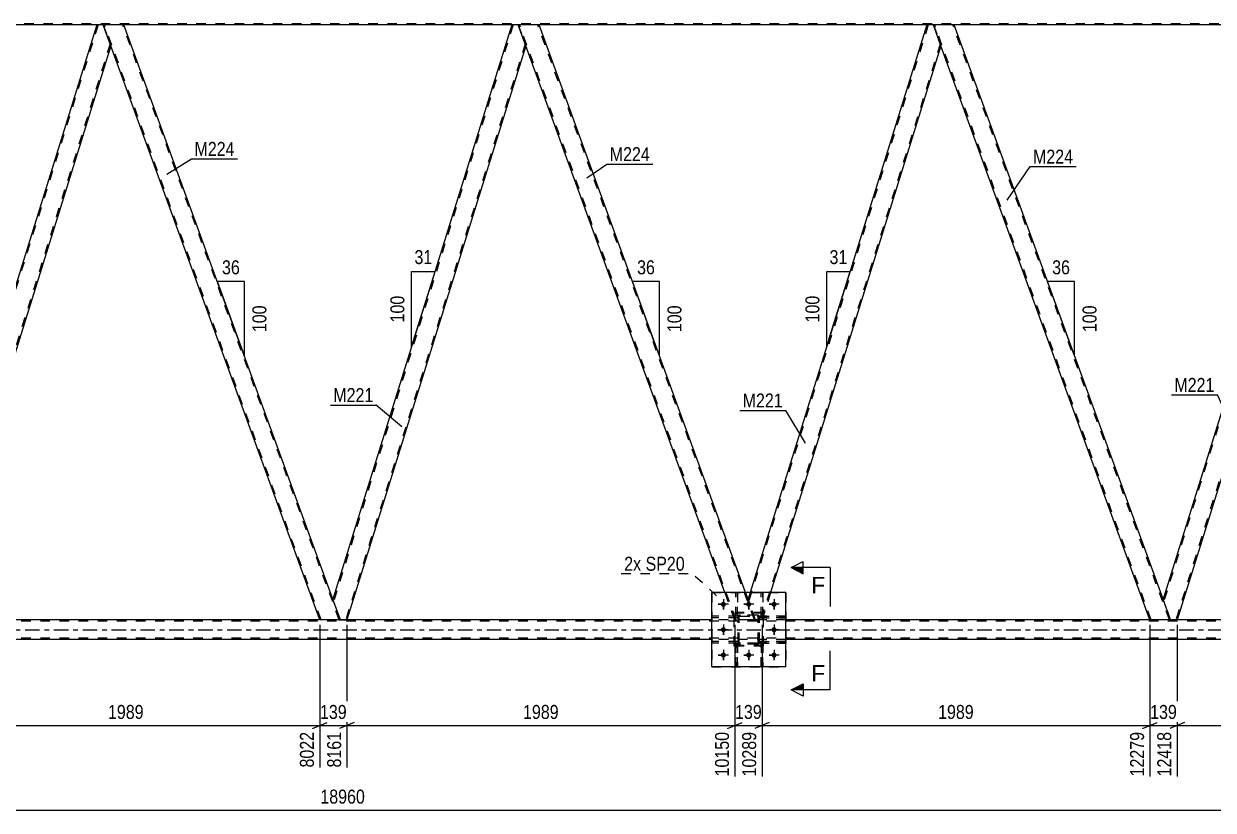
# Model space of a CAD drawing. Header units: millimetres. Extents: x 0 to 841, y 0 to 594.
# Drawn here: x 355.3 to 599.3, y 263.5 to 424.7 of the extents above; entities that cross this region are included whole.
import ezdxf

# ---------------------------------------------------------------- set-up
doc = ezdxf.new("R2010")
doc.units = ezdxf.units.MM
doc.linetypes.add('DXK_LINE_DOT2', pattern=[3.9198, 1.9599, -1.9599])
doc.linetypes.add('DXK_LINE_DOT3', pattern=[5.9187, 2.979, -0.9799, 0.9799, -0.9799])
doc.styles.add('Arial', font='ARIAL.TTF', dxfattribs={"height": 0.2})
doc.styles.add('Arial Narrow', font='ARIALN.TTF', dxfattribs={"height": 0.2})

# ---------------------------------------------------------------- blocks, each defined once
blk = doc.blocks.new('Part-122569494-5320 - 5043')
at = {"color": 7, "linetype": 'DXK_LINE_DOT2'}
for p, q in [((501.8, 303.01), (501.84, 303.19)), ((501.84, 303.19), (501.8, 303.01)), ((501.8, 297.97), (501.8, 303.01)), ((502.04, 303.01), (502.06, 303.1)), ((502.04, 297.97), (502.04, 303.01)), ((502.06, 303.1), (502.11, 303.17)), ((502.1, 303.45), (502.28, 303.49)), ((502.28, 303.49), (502.1, 303.45)), ((502.11, 303.17), (502.19, 303.23)), ((502.19, 303.23), (502.28, 303.25)), ((505.72, 303.49), (502.28, 303.49)), ((502.28, 303.25), (505.72, 303.25)), ((505.72, 303.49), (505.91, 303.45)), ((505.91, 303.45), (505.72, 303.49)), ((505.72, 303.25), (505.81, 303.23)), ((505.81, 303.23), (505.89, 303.17)), ((505.89, 303.17), (505.94, 303.1)), ((505.94, 303.1), (505.96, 303.01)), ((505.96, 297.97), (505.96, 303.01)), ((506.17, 303.19), (506.2, 303.01)), ((506.2, 303.01), (506.17, 303.19)), ((506.2, 297.97), (506.2, 303.01)), ((501.84, 297.78), (501.8, 297.97)), ((501.8, 297.97), (501.84, 297.78)), ((502.06, 297.87), (502.04, 297.97)), ((502.11, 297.8), (502.06, 297.87)), ((502.19, 297.74), (502.11, 297.8)), ((502.28, 297.73), (502.19, 297.74)), ((505.72, 297.73), (502.28, 297.73)), ((505.81, 297.74), (505.72, 297.73)), ((505.89, 297.8), (505.81, 297.74)), ((505.94, 297.87), (505.89, 297.8)), ((505.96, 297.97), (505.94, 297.87)), ((506.2, 297.97), (506.17, 297.78)), ((506.17, 297.78), (506.2, 297.97)), ((502.28, 297.49), (502.1, 297.52)), ((502.1, 297.52), (502.28, 297.49)), ((505.72, 297.49), (502.28, 297.49)), ((505.91, 297.52), (505.72, 297.49)), ((505.72, 297.49), (505.91, 297.52))]:
    blk.add_line(p, q, dxfattribs=at)
at = {"color": 7, "linetype": 'DXK_LINE_DOT3'}
blk.add_line((504, 300.49), (504, 300.49), dxfattribs=at)
at = {"color": 7, "linetype": 'DXK_LINE_DOT2'}
for centre, start, end in [((502.28, 303.01), 112.5, 157.5), ((502.28, 303.01), 112.5, 157.5), ((505.72, 303.01), 22.5, 67.5), ((505.72, 303.01), 22.5, 67.5), ((502.28, 297.97), 202.5, 247.5), ((502.28, 297.97), 202.5, 247.5), ((505.72, 297.97), 292.5, 337.5), ((505.72, 297.97), 292.5, 337.5)]:
    blk.add_arc(centre, 0.48, start, end, dxfattribs=at)
blk = doc.blocks.new('Part-122569494-5551 - 5043')
at = {"color": 7, "linetype": 'DXK_LINE_DOT2'}
for p, q in [((511.6, 298.05), (506.2, 298.05)), ((506.2, 298.05), (506.2, 297.73)), ((506.2, 297.73), (511.6, 297.73)), ((506.8, 297.73), (506.8, 298.05)), ((511.6, 297.73), (511.6, 298.05))]:
    blk.add_line(p, q, dxfattribs=at)
blk = doc.blocks.new('Part-122569494-5412 - 5043')
at = {"color": 2, "linetype": 'Continuous'}
for p, q in [((455.42, 424.49), (418.72, 306.74)), ((456.74, 424.49), (455.42, 424.49)), ((458.29, 420.24), (456.74, 424.49)), ((458.29, 420.24), (421.59, 302.49)), ((420.27, 302.49), (418.72, 306.74)), ((420.27, 302.49), (421.59, 302.49))]:
    blk.add_line(p, q, dxfattribs=at)
at = {"color": 7, "linetype": 'DXK_LINE_DOT2'}
for p, q in [((455.67, 424.49), (418.86, 306.36)), ((458.15, 420.61), (421.33, 302.49)), ((421.32, 302.49), (421.28, 302.49)), ((421.28, 302.49), (421.32, 302.49)), ((421.32, 302.49), (421.33, 302.49)), ((421.33, 302.49), (421.32, 302.49))]:
    blk.add_line(p, q, dxfattribs=at)
blk = doc.blocks.new('Part-122569494-5141 - 5043')
at = {"color": 2, "linetype": 'Continuous'}
for p, q in [((370.29, 424.49), (333.59, 306.74)), ((371.61, 424.49), (370.29, 424.49)), ((373.15, 420.24), (371.61, 424.49)), ((373.15, 420.24), (336.45, 302.49)), ((335.13, 302.49), (333.59, 306.74)), ((335.13, 302.49), (336.45, 302.49))]:
    blk.add_line(p, q, dxfattribs=at)
at = {"color": 7, "linetype": 'DXK_LINE_DOT2'}
for p, q in [((370.54, 424.49), (333.72, 306.36)), ((373.02, 420.61), (336.2, 302.49)), ((336.18, 302.49), (336.14, 302.49)), ((336.14, 302.49), (336.18, 302.49)), ((336.18, 302.49), (336.2, 302.49)), ((336.2, 302.49), (336.18, 302.49))]:
    blk.add_line(p, q, dxfattribs=at)
blk = doc.blocks.new('Part-122569494-5156 - 5043')
at = {"color": 2, "linetype": 'Continuous'}
for p, q in [((375.86, 424.49), (371.61, 424.49)), ((418.72, 306.74), (375.86, 424.49)), ((416.01, 302.49), (373.15, 420.24)), ((419.95, 302.49), (416.01, 302.49)), ((420.23, 302.49), (419.95, 302.49)), ((420.23, 302.49), (420.27, 302.49))]:
    blk.add_line(p, q, dxfattribs=at)
at = {"color": 7, "linetype": 'DXK_LINE_DOT2'}
for p, q in [((371.61, 424.49), (373.15, 420.24)), ((416.27, 302.49), (371.86, 424.49)), ((420.01, 302.49), (375.61, 424.49)), ((420.27, 302.49), (418.72, 306.74)), ((419.95, 302.49), (420.12, 302.49))]:
    blk.add_line(p, q, dxfattribs=at)
blk = doc.blocks.new('Part-122569494-5223 - 5043')
at = {"color": 7, "linetype": 'DXK_LINE_DOT2'}
for p, q in [((507, 304.02), (501, 304.02)), ((501, 297.22), (501, 304.02)), ((507, 297.22), (507, 304.02)), ((507, 297.22), (501, 297.22))]:
    blk.add_line(p, q, dxfattribs=at)
blk = doc.blocks.new('Part-122569494-5250 - 5043')
at = {"color": 7, "linetype": 'DXK_LINE_DOT2'}
for p, q in [((501.68, 297.72), (501.36, 297.72)), ((501.36, 297.72), (501.36, 292.89)), ((501.68, 292.89), (501.68, 297.72)), ((501.36, 297.12), (501.68, 297.12)), ((501.36, 292.89), (501.68, 292.89))]:
    blk.add_line(p, q, dxfattribs=at)
blk = doc.blocks.new('Part-122569494-5384 - 5043')
at = {"color": 7, "linetype": 'DXK_LINE_DOT2'}
for p, q in [((501.36, 303.24), (501.36, 308.09)), ((501.36, 308.09), (501.68, 308.09)), ((501.68, 308.09), (501.68, 303.24)), ((501.36, 303.84), (501.68, 303.84)), ((501.68, 303.24), (501.36, 303.24))]:
    blk.add_line(p, q, dxfattribs=at)
blk = doc.blocks.new('Part-122569494-5275 - 5043')
at = {"color": 2, "linetype": 'Continuous'}
for p, q in [((461, 424.49), (456.74, 424.49)), ((503.36, 308.09), (461, 424.49)), ((499.11, 308.09), (458.29, 420.24))]:
    blk.add_line(p, q, dxfattribs=at)
at = {"color": 7, "linetype": 'DXK_LINE_DOT2'}
for p, q in [((456.74, 424.49), (458.29, 420.24)), ((501.4, 302.49), (457, 424.49)), ((505.15, 302.49), (460.74, 424.49)), ((501.15, 302.49), (499.11, 308.09)), ((505.4, 302.49), (503.36, 308.09)), ((505.4, 302.49), (501.15, 302.49))]:
    blk.add_line(p, q, dxfattribs=at)
blk = doc.blocks.new('Part-122569494-5280 - 5043')
at = {"color": 2, "linetype": 'Continuous'}
for p, q in [((625.69, 424.49), (588.99, 306.74)), ((625.73, 424.49), (625.69, 424.49)), ((627.16, 424.09), (628.56, 420.24)), ((628.56, 420.24), (591.85, 302.49)), ((590.54, 302.49), (588.99, 306.74)), ((590.54, 302.49), (591.85, 302.49))]:
    blk.add_line(p, q, dxfattribs=at)
at = {"color": 7, "linetype": 'DXK_LINE_DOT2'}
for p, q in [((625.94, 424.49), (589.13, 306.36)), ((627.01, 424.49), (625.73, 424.49)), ((627.16, 424.09), (627.01, 424.49)), ((628.42, 420.61), (591.6, 302.49)), ((591.58, 302.49), (591.54, 302.49)), ((591.54, 302.49), (591.58, 302.49)), ((591.58, 302.49), (591.6, 302.49)), ((591.6, 302.49), (591.58, 302.49))]:
    blk.add_line(p, q, dxfattribs=at)
blk = doc.blocks.new('Part-122569494-5296 - 5043')
at = {"color": 7, "linetype": 'DXK_LINE_DOT2'}
for p, q in [((501.8, 298.05), (496.4, 298.05)), ((496.4, 298.05), (496.4, 297.73)), ((501.8, 297.73), (496.4, 297.73)), ((501.2, 297.73), (501.2, 298.05)), ((501.8, 297.73), (501.8, 298.05))]:
    blk.add_line(p, q, dxfattribs=at)
blk = doc.blocks.new('Part-122569494-5303 - 5043')
at = {"color": 7, "linetype": 'DXK_LINE_DOT2'}
for p, q in [((506.88, 297.72), (506.56, 297.72)), ((506.56, 297.72), (506.56, 292.89)), ((506.88, 292.89), (506.88, 297.72)), ((506.56, 297.12), (506.88, 297.12)), ((506.56, 292.89), (506.88, 292.89))]:
    blk.add_line(p, q, dxfattribs=at)
blk = doc.blocks.new('Part-122569494-5316 - 5043')
at = {"color": 2, "linetype": 'Continuous'}
for p, q in [((501.36, 308.09), (501.36, 308.09)), ((501.68, 308.09), (501.36, 308.09)), ((501.68, 308.09), (501.68, 308.09))]:
    blk.add_line(p, q, dxfattribs=at)
at = {"color": 7, "linetype": 'DXK_LINE_DOT2'}
for p, q in [((501.36, 303.24), (501.36, 308.09)), ((501.68, 303.24), (501.68, 308.09)), ((501.36, 303.84), (501.68, 303.84)), ((501.68, 303.24), (501.36, 303.24))]:
    blk.add_line(p, q, dxfattribs=at)
blk = doc.blocks.new('Part-122569494-5317 - 5043')
at = {"color": 7, "linetype": 'DXK_LINE_DOT2'}
for p, q in [((501.8, 298.05), (496.4, 298.05)), ((496.4, 297.73), (496.4, 298.05)), ((501.8, 297.73), (496.4, 297.73)), ((501.2, 297.73), (501.2, 298.05)), ((501.8, 298.05), (501.8, 297.73))]:
    blk.add_line(p, q, dxfattribs=at)
blk = doc.blocks.new('Part-122569494-5318 - 5043')
at = {"color": 7, "linetype": 'DXK_LINE_DOT2'}
for p, q in [((501.8, 303.25), (496.4, 303.25)), ((496.4, 302.93), (496.4, 303.25)), ((501.8, 302.93), (496.4, 302.93)), ((501.2, 302.93), (501.2, 303.25)), ((501.8, 303.25), (501.8, 302.93))]:
    blk.add_line(p, q, dxfattribs=at)
blk = doc.blocks.new('Part-122569494-5319 - 5043')
at = {"color": 7, "linetype": 'DXK_LINE_DOT2'}
for p, q in [((506.2, 297.73), (506.2, 298.05)), ((506.2, 298.05), (511.6, 298.05)), ((511.6, 297.73), (506.2, 297.73)), ((506.8, 297.73), (506.8, 298.05)), ((511.6, 298.05), (511.6, 297.73))]:
    blk.add_line(p, q, dxfattribs=at)
blk = doc.blocks.new('Part-122569494-5327 - 5043')
at = {"color": 2, "linetype": 'Continuous'}
for p, q in [((506.56, 308.09), (506.56, 308.09)), ((506.88, 308.09), (506.56, 308.09)), ((506.88, 308.09), (506.88, 308.09))]:
    blk.add_line(p, q, dxfattribs=at)
at = {"color": 7, "linetype": 'DXK_LINE_DOT2'}
for p, q in [((506.56, 303.24), (506.56, 308.09)), ((506.88, 303.24), (506.88, 308.09)), ((506.56, 303.84), (506.88, 303.84)), ((506.88, 303.24), (506.56, 303.24))]:
    blk.add_line(p, q, dxfattribs=at)
blk = doc.blocks.new('Part-122569494-5330 - 5043')
at = {"color": 7, "linetype": 'DXK_LINE_DOT2'}
for p, q in [((506.2, 302.93), (506.2, 303.25)), ((506.2, 303.25), (511.6, 303.25)), ((511.6, 302.93), (506.2, 302.93)), ((506.8, 302.93), (506.8, 303.25)), ((511.6, 303.25), (511.6, 302.93))]:
    blk.add_line(p, q, dxfattribs=at)
blk = doc.blocks.new('Bolt-122569494-5331 - 5043')
at = {"linetype": 'Continuous'}
for points in [[(499.32, 305.69, -1), (498.28, 305.69, -1)], [(504.52, 305.69, -1), (503.48, 305.69, -1)], [(509.72, 305.69, -1), (508.68, 305.69, -1)], [(499.32, 300.49, -1), (498.28, 300.49, -1)], [(509.72, 300.49, -1), (508.68, 300.49, -1)], [(499.32, 295.29, -1), (498.28, 295.29, -1)], [(504.52, 295.29, -1), (503.48, 295.29, -1)], [(509.72, 295.29, -1), (508.68, 295.29, -1)]]:
    blk.add_hatch(color=1, dxfattribs=at).paths.add_polyline_path(points)
at = {"color": 1, "linetype": 'Continuous'}
for p, q in [((499.84, 305.69), (497.76, 305.69)), ((498.8, 306.73), (498.8, 304.65)), ((505.04, 305.69), (502.96, 305.69)), ((504, 306.73), (504, 304.65)), ((510.24, 305.69), (508.16, 305.69)), ((509.2, 306.73), (509.2, 304.65)), ((499.84, 300.49), (497.76, 300.49)), ((498.8, 301.53), (498.8, 299.45)), ((510.24, 300.49), (508.16, 300.49)), ((509.2, 301.53), (509.2, 299.45)), ((499.84, 295.29), (497.76, 295.29)), ((498.8, 296.33), (498.8, 294.25)), ((505.04, 295.29), (502.96, 295.29)), ((504, 296.33), (504, 294.25)), ((510.24, 295.29), (508.16, 295.29)), ((509.2, 296.33), (509.2, 294.25))]:
    blk.add_line(p, q, dxfattribs=at)
blk = doc.blocks.new('Part-122569494-5334 - 5043')
at = {"color": 7, "linetype": 'DXK_LINE_DOT2'}
for p, q in [((506.56, 303.24), (506.56, 308.09)), ((506.56, 308.09), (506.88, 308.09)), ((506.88, 308.09), (506.88, 303.24)), ((506.56, 303.84), (506.88, 303.84)), ((506.88, 303.24), (506.56, 303.24))]:
    blk.add_line(p, q, dxfattribs=at)
blk = doc.blocks.new('Part-122569494-5448 - 5043')
at = {"color": 7, "linetype": 'DXK_LINE_DOT2'}
for p, q in [((501.8, 303.25), (496.4, 303.25)), ((496.4, 303.25), (496.4, 302.93)), ((501.8, 302.93), (496.4, 302.93)), ((501.2, 302.93), (501.2, 303.25)), ((501.8, 302.93), (501.8, 303.25))]:
    blk.add_line(p, q, dxfattribs=at)
blk = doc.blocks.new('Bolt-122569494-5476 - 5043')
at = {"color": 1, "linetype": 'Continuous'}
for p, q in [((497.76, 305.69), (498.46, 305.69)), ((498.8, 306.73), (498.8, 306.03)), ((498.8, 304.65), (498.8, 305.34)), ((499.84, 305.69), (499.15, 305.69)), ((502.96, 305.69), (503.66, 305.69)), ((504, 306.73), (504, 306.03)), ((504, 304.65), (504, 305.34)), ((505.04, 305.69), (504.35, 305.69)), ((508.16, 305.69), (508.86, 305.69)), ((509.2, 306.73), (509.2, 306.03)), ((509.2, 304.65), (509.2, 305.34)), ((510.24, 305.69), (509.55, 305.69)), ((497.76, 300.49), (498.46, 300.49)), ((498.8, 301.53), (498.8, 300.83)), ((498.8, 299.45), (498.8, 300.14)), ((499.84, 300.49), (499.15, 300.49)), ((508.16, 300.49), (508.86, 300.49)), ((509.2, 301.53), (509.2, 300.83)), ((509.2, 299.45), (509.2, 300.14)), ((510.24, 300.49), (509.55, 300.49)), ((497.76, 295.29), (498.46, 295.29)), ((498.8, 296.33), (498.8, 295.63)), ((499.84, 295.29), (499.15, 295.29)), ((502.96, 295.29), (503.66, 295.29)), ((504, 296.33), (504, 295.63)), ((505.04, 295.29), (504.35, 295.29)), ((508.16, 295.29), (508.86, 295.29)), ((509.2, 296.33), (509.2, 295.63)), ((510.24, 295.29), (509.55, 295.29)), ((498.8, 294.25), (498.8, 294.94)), ((504, 294.25), (504, 294.94)), ((509.2, 294.25), (509.2, 294.94))]:
    blk.add_line(p, q, dxfattribs=at)
blk = doc.blocks.new('Part-122569494-5365 - 5043')
at = {"color": 7, "linetype": 'DXK_LINE_DOT2'}
for p, q in [((749.35, 424.73), (49.28, 424.73)), ((720.81, 424.49), (200.02, 424.49)), ((375.86, 424.49), (370.29, 424.49)), ((461, 424.49), (455.42, 424.49)), ((546.13, 424.49), (540.56, 424.49))]:
    blk.add_line(p, q, dxfattribs=at)
at = {"color": 2, "linetype": 'Continuous'}
for p, q in [((370.29, 424.49), (290.73, 424.49)), ((455.42, 424.49), (375.86, 424.49)), ((540.56, 424.49), (461, 424.49)), ((625.69, 424.49), (546.13, 424.49))]:
    blk.add_line(p, q, dxfattribs=at)
blk = doc.blocks.new('Part-122569494-5396 - 5043')
at = {"color": 2, "linetype": 'Continuous'}
for p, q in [((546.13, 424.49), (541.88, 424.49)), ((588.99, 306.74), (546.13, 424.49)), ((586.28, 302.49), (543.42, 420.24)), ((590.22, 302.49), (586.28, 302.49)), ((590.5, 302.49), (590.22, 302.49)), ((590.5, 302.49), (590.54, 302.49))]:
    blk.add_line(p, q, dxfattribs=at)
at = {"color": 7, "linetype": 'DXK_LINE_DOT2'}
for p, q in [((541.88, 424.49), (543.42, 420.24)), ((586.54, 302.49), (542.13, 424.49)), ((590.28, 302.49), (545.88, 424.49)), ((590.54, 302.49), (588.99, 306.74)), ((590.22, 302.49), (590.39, 302.49))]:
    blk.add_line(p, q, dxfattribs=at)
blk = doc.blocks.new('Part-122569494-5401 - 5043')
at = {"color": 7, "linetype": 'DXK_LINE_DOT2'}
for p, q in [((540.81, 424.49), (503.99, 306.36)), ((543.29, 420.61), (506.47, 302.49)), ((504.28, 308.09), (503.86, 306.74)), ((508.47, 308.09), (506.72, 302.49)), ((505.4, 302.49), (503.86, 306.74)), ((506.72, 302.49), (505.4, 302.49))]:
    blk.add_line(p, q, dxfattribs=at)
at = {"color": 2, "linetype": 'Continuous'}
for p, q in [((540.56, 424.49), (504.28, 308.09)), ((541.88, 424.49), (540.56, 424.49)), ((543.42, 420.24), (541.88, 424.49)), ((543.42, 420.24), (508.47, 308.09))]:
    blk.add_line(p, q, dxfattribs=at)
blk = doc.blocks.new('Part-122569494-5453 - 5043')
at = {"color": 7, "linetype": 'DXK_LINE_DOT2'}
for p, q in [((506.56, 292.89), (506.56, 297.72)), ((506.56, 297.72), (506.88, 297.72)), ((506.88, 297.72), (506.88, 292.89)), ((506.56, 297.12), (506.88, 297.12)), ((506.88, 292.89), (506.56, 292.89))]:
    blk.add_line(p, q, dxfattribs=at)
blk = doc.blocks.new('Part-122569494-5459 - 5043')
at = {"color": 2, "linetype": 'Continuous'}
for p, q in [((511.6, 308.09), (496.4, 308.09)), ((496.4, 292.89), (496.4, 308.09)), ((511.6, 292.89), (511.6, 308.09)), ((511.6, 292.89), (496.4, 292.89))]:
    blk.add_line(p, q, dxfattribs=at)
blk = doc.blocks.new('Part-122569494-5464 - 5043')
at = {"color": 7, "linetype": 'DXK_LINE_DOT2'}
for p, q in [((776.17, 302.25), (95.14, 302.25)), ((421.59, 302.49), (416.01, 302.49)), ((511.6, 302.49), (496.4, 302.49)), ((591.85, 302.49), (586.28, 302.49)), ((776.17, 298.73), (95.14, 298.73)), ((511.6, 298.49), (496.4, 298.49))]:
    blk.add_line(p, q, dxfattribs=at)
at = {"color": 7, "linetype": 'DXK_LINE_DOT3'}
blk.add_line((95.14, 300.49), (776.17, 300.49), dxfattribs=at)
at = {"color": 2, "linetype": 'Continuous'}
for p, q in [((416.01, 302.49), (336.45, 302.49)), ((496.4, 302.49), (421.59, 302.49)), ((586.28, 302.49), (511.6, 302.49)), ((666.67, 302.49), (591.85, 302.49)), ((496.4, 298.49), (256.2, 298.49)), ((666.67, 298.49), (511.6, 298.49))]:
    blk.add_line(p, q, dxfattribs=at)
blk = doc.blocks.new('Part-122569494-5465 - 5043')
at = {"color": 7, "linetype": 'DXK_LINE_DOT2'}
for p, q in [((507, 303.89), (501, 303.89)), ((501, 297.09), (501, 303.89)), ((507, 297.09), (507, 303.89)), ((507, 297.09), (501, 297.09))]:
    blk.add_line(p, q, dxfattribs=at)
blk = doc.blocks.new('Part-122569494-5466 - 5043')
at = {"color": 7, "linetype": 'DXK_LINE_DOT2'}
for p, q in [((501.8, 303.01), (501.84, 303.19)), ((501.84, 303.19), (501.8, 303.01)), ((501.8, 297.97), (501.8, 303.01)), ((502.04, 303.01), (502.06, 303.1)), ((502.04, 297.97), (502.04, 303.01)), ((502.06, 303.1), (502.11, 303.17)), ((502.1, 303.45), (502.28, 303.49)), ((502.28, 303.49), (502.1, 303.45)), ((502.11, 303.17), (502.19, 303.23)), ((502.19, 303.23), (502.28, 303.25)), ((505.72, 303.49), (502.28, 303.49)), ((502.28, 303.25), (505.72, 303.25)), ((505.72, 303.49), (505.91, 303.45)), ((505.91, 303.45), (505.72, 303.49)), ((505.72, 303.25), (505.81, 303.23)), ((505.81, 303.23), (505.89, 303.17)), ((505.89, 303.17), (505.94, 303.1)), ((505.94, 303.1), (505.96, 303.01)), ((505.96, 297.97), (505.96, 303.01)), ((506.17, 303.19), (506.2, 303.01)), ((506.2, 303.01), (506.17, 303.19)), ((506.2, 297.97), (506.2, 303.01)), ((501.84, 297.78), (501.8, 297.97)), ((501.8, 297.97), (501.84, 297.78)), ((502.06, 297.87), (502.04, 297.97)), ((502.11, 297.8), (502.06, 297.87)), ((502.19, 297.74), (502.11, 297.8)), ((502.28, 297.73), (502.19, 297.74)), ((505.72, 297.73), (502.28, 297.73)), ((505.81, 297.74), (505.72, 297.73)), ((505.89, 297.8), (505.81, 297.74)), ((505.94, 297.87), (505.89, 297.8)), ((505.96, 297.97), (505.94, 297.87)), ((506.2, 297.97), (506.17, 297.78)), ((506.17, 297.78), (506.2, 297.97)), ((502.28, 297.49), (502.1, 297.52)), ((502.1, 297.52), (502.28, 297.49)), ((505.72, 297.49), (502.28, 297.49)), ((505.91, 297.52), (505.72, 297.49)), ((505.72, 297.49), (505.91, 297.52))]:
    blk.add_line(p, q, dxfattribs=at)
at = {"color": 7, "linetype": 'DXK_LINE_DOT3'}
blk.add_line((504, 300.49), (504, 300.49), dxfattribs=at)
at = {"color": 7, "linetype": 'DXK_LINE_DOT2'}
for centre, start, end in [((502.28, 303.01), 112.5, 157.5), ((502.28, 303.01), 112.5, 157.5), ((505.72, 303.01), 22.5, 67.5), ((505.72, 303.01), 22.5, 67.5), ((502.28, 297.97), 202.5, 247.5), ((502.28, 297.97), 202.5, 247.5), ((505.72, 297.97), 292.5, 337.5), ((505.72, 297.97), 292.5, 337.5)]:
    blk.add_arc(centre, 0.48, start, end, dxfattribs=at)
blk = doc.blocks.new('Part-122569494-5472 - 5043')
at = {"color": 7, "linetype": 'DXK_LINE_DOT2'}
for p, q in [((501.36, 292.89), (501.36, 297.72)), ((501.36, 297.72), (501.68, 297.72)), ((501.68, 297.72), (501.68, 292.89)), ((501.36, 297.12), (501.68, 297.12)), ((501.68, 292.89), (501.36, 292.89))]:
    blk.add_line(p, q, dxfattribs=at)
blk = doc.blocks.new('Part-122569494-5498 - 5043')
at = {"color": 7, "linetype": 'DXK_LINE_DOT2'}
for p, q in [((496.4, 308.09), (511.6, 308.09)), ((496.4, 308.09), (496.4, 292.89)), ((511.6, 308.09), (511.6, 292.89)), ((496.4, 292.89), (511.6, 292.89))]:
    blk.add_line(p, q, dxfattribs=at)
blk = doc.blocks.new('Part-122569494-5554 - 5043')
at = {"color": 7, "linetype": 'DXK_LINE_DOT2'}
for p, q in [((511.6, 303.25), (506.2, 303.25)), ((506.2, 303.25), (506.2, 302.93)), ((506.2, 302.93), (511.6, 302.93)), ((506.8, 302.93), (506.8, 303.25)), ((511.6, 302.93), (511.6, 303.25))]:
    blk.add_line(p, q, dxfattribs=at)
blk = doc.blocks.new('StraightDimension-122569494-6744 - 5043')
at = {"color": 7, "linetype": 'Continuous'}
blk.add_line((48.64, 263.48), (792.79, 263.48), dxfattribs=at)
at = {"color": 0}
blk.add_wipeout([(425.88, 264.23), (425.88, 268.43), (415.54, 268.43), (415.54, 264.23)], dxfattribs=at)
at = {"color": 3, "style": 'Arial Narrow'}
blk.add_text('18960', height=2.863, dxfattribs=at).set_placement((416.14, 264.83))
blk = doc.blocks.new('StraightDimension-122569494-22766 - 5043')
at = {"color": 7, "linetype": 'Continuous'}
for p, q in [((501.15, 301.49), (501.15, 270.4)), ((506.72, 301.49), (506.72, 270.4)), ((499.65, 280.24), (502.65, 281.44)), ((501.15, 280.84), (506.72, 280.84)), ((508.22, 281.44), (505.22, 280.24))]:
    blk.add_line(p, q, dxfattribs=at)
at = {"color": 0}
blk.add_wipeout([(507.27, 281.59), (507.27, 285.79), (500.59, 285.79), (500.59, 281.59)], dxfattribs=at)
at = {"color": 0, "linetype": 'Continuous'}
blk.add_wipeout([(506.12, 280.14), (501.92, 280.14), (501.92, 269.8), (506.12, 269.8)], dxfattribs=at)
at = {"color": 3, "style": 'Arial Narrow'}
blk.add_text('139', height=2.863, dxfattribs=at).set_placement((501.19, 282.19))
at = {"color": 3, "linetype": 'Continuous', "style": 'Arial Narrow'}
blk.add_text('10289', height=2.863, rotation=90.0002, dxfattribs=at).set_placement((505.52, 270.4))
blk = doc.blocks.new('AngleDimension-122569494-6190 - 5043')
at = {"color": 7, "linetype": 'Continuous'}
for p, q in [((519.99, 373.96), (524.81, 373.96)), ((519.99, 358.5), (524.81, 373.96)), ((519.99, 358.5), (519.99, 373.96)), ((520.45, 359.97), (524.81, 373.96))]:
    blk.add_line(p, q, dxfattribs=at)
at = {"color": 0}
for points in [[(524.83, 374.86), (524.83, 379.06), (519.97, 379.06), (519.97, 374.86)], [(519.09, 369.57), (514.89, 369.57), (514.89, 362.89), (519.09, 362.89)]]:
    blk.add_wipeout(points, dxfattribs=at)
at = {"color": 3, "style": 'Arial Narrow'}
blk.add_text('31', height=2.863, dxfattribs=at).set_placement((520.57, 375.46))
blk.add_text('100', height=2.863, rotation=90.0002, dxfattribs=at).set_placement((518.49, 363.49))
blk = doc.blocks.new('AngleDimension-122569494-5847 - 5043')
at = {"color": 7, "linetype": 'Continuous'}
for p, q in [((569.7, 359.74), (565.29, 371.86)), ((570.83, 371.86), (565.29, 371.86)), ((570.83, 356.63), (565.29, 371.86)), ((570.83, 356.63), (570.83, 371.86))]:
    blk.add_line(p, q, dxfattribs=at)
at = {"color": 0}
for points in [[(570.49, 372.76), (570.49, 376.96), (565.63, 376.96), (565.63, 372.76)], [(575.93, 367.59), (571.73, 367.59), (571.73, 360.9), (575.93, 360.9)]]:
    blk.add_wipeout(points, dxfattribs=at)
at = {"color": 3, "style": 'Arial Narrow'}
blk.add_text('36', height=2.863, dxfattribs=at).set_placement((566.23, 373.36))
blk.add_text('100', height=2.863, rotation=90.0002, dxfattribs=at).set_placement((575.33, 361.5))
blk = doc.blocks.new('AngleDimension-122569494-5861 - 5043')
at = {"color": 7, "linetype": 'Continuous'}
for p, q in [((484.56, 359.74), (480.15, 371.86)), ((485.69, 371.86), (480.15, 371.86)), ((485.69, 356.63), (480.15, 371.86)), ((485.69, 356.63), (485.69, 371.86))]:
    blk.add_line(p, q, dxfattribs=at)
at = {"color": 0}
for points in [[(485.35, 372.76), (485.35, 376.96), (480.5, 376.96), (480.5, 372.76)], [(490.79, 367.59), (486.59, 367.59), (486.59, 360.9), (490.79, 360.9)]]:
    blk.add_wipeout(points, dxfattribs=at)
at = {"color": 3, "style": 'Arial Narrow'}
blk.add_text('36', height=2.863, dxfattribs=at).set_placement((481.1, 373.36))
blk.add_text('100', height=2.863, rotation=90.0002, dxfattribs=at).set_placement((490.19, 361.5))
blk = doc.blocks.new('AngleDimension-122569494-5875 - 5043')
at = {"color": 7, "linetype": 'Continuous'}
for p, q in [((399.43, 359.74), (395.02, 371.86)), ((400.56, 371.86), (395.02, 371.86)), ((400.56, 356.63), (395.02, 371.86)), ((400.56, 356.63), (400.56, 371.86))]:
    blk.add_line(p, q, dxfattribs=at)
at = {"color": 0}
for points in [[(400.22, 372.76), (400.22, 376.96), (395.36, 376.96), (395.36, 372.76)], [(405.66, 367.59), (401.46, 367.59), (401.46, 360.9), (405.66, 360.9)]]:
    blk.add_wipeout(points, dxfattribs=at)
at = {"color": 3, "style": 'Arial Narrow'}
blk.add_text('36', height=2.863, dxfattribs=at).set_placement((395.96, 373.36))
blk.add_text('100', height=2.863, rotation=90.0002, dxfattribs=at).set_placement((405.06, 361.5))
blk = doc.blocks.new('AngleDimension-122569494-6179 - 5043')
at = {"color": 7, "linetype": 'Continuous'}
for p, q in [((434.86, 373.96), (439.68, 373.96)), ((434.86, 358.5), (439.68, 373.96)), ((434.86, 358.5), (434.86, 373.96)), ((435.32, 359.97), (439.68, 373.96))]:
    blk.add_line(p, q, dxfattribs=at)
at = {"color": 0}
for points in [[(439.69, 374.86), (439.69, 379.06), (434.84, 379.06), (434.84, 374.86)], [(433.96, 369.57), (429.76, 369.57), (429.76, 362.89), (433.96, 362.89)]]:
    blk.add_wipeout(points, dxfattribs=at)
at = {"color": 3, "style": 'Arial Narrow'}
blk.add_text('31', height=2.863, dxfattribs=at).set_placement((435.44, 375.46))
blk.add_text('100', height=2.863, rotation=90.0002, dxfattribs=at).set_placement((433.36, 363.49))
blk = doc.blocks.new('StraightDimension-122569494-22763 - 5043')
at = {"color": 7, "linetype": 'Continuous'}
for p, q in [((591.85, 301.49), (591.85, 270.4)), ((671.41, 301.49), (671.41, 270.4)), ((593.35, 281.44), (590.35, 280.24)), ((591.85, 280.84), (671.41, 280.84)), ((669.91, 280.24), (672.91, 281.44))]:
    blk.add_line(p, q, dxfattribs=at)
at = {"color": 0}
blk.add_wipeout([(635.89, 281.59), (635.89, 285.79), (627.38, 285.79), (627.38, 281.59)], dxfattribs=at)
at = {"color": 0, "linetype": 'Continuous'}
blk.add_wipeout([(670.81, 280.14), (666.61, 280.14), (666.61, 269.8), (670.81, 269.8)], dxfattribs=at)
at = {"color": 3, "style": 'Arial Narrow'}
blk.add_text('1989', height=2.863, dxfattribs=at).set_placement((627.98, 282.19))
at = {"color": 3, "linetype": 'Continuous', "style": 'Arial Narrow'}
blk.add_text('14407', height=2.863, rotation=90.0002, dxfattribs=at).set_placement((670.21, 270.4))
blk = doc.blocks.new('StraightDimension-122569494-22764 - 5043')
at = {"color": 7, "linetype": 'Continuous'}
for p, q in [((586.28, 301.49), (586.28, 270.4)), ((591.85, 301.49), (591.85, 270.4)), ((584.78, 280.24), (587.78, 281.44)), ((586.28, 280.84), (591.85, 280.84)), ((593.35, 281.44), (590.35, 280.24))]:
    blk.add_line(p, q, dxfattribs=at)
at = {"color": 0}
blk.add_wipeout([(592.41, 281.59), (592.41, 285.79), (585.73, 285.79), (585.73, 281.59)], dxfattribs=at)
at = {"color": 0, "linetype": 'Continuous'}
blk.add_wipeout([(591.25, 280.14), (587.05, 280.14), (587.05, 269.8), (591.25, 269.8)], dxfattribs=at)
at = {"color": 3, "style": 'Arial Narrow'}
blk.add_text('139', height=2.863, dxfattribs=at).set_placement((586.33, 282.19))
at = {"color": 3, "linetype": 'Continuous', "style": 'Arial Narrow'}
blk.add_text('12418', height=2.863, rotation=90.0002, dxfattribs=at).set_placement((590.65, 270.4))
blk = doc.blocks.new('StraightDimension-122569494-22765 - 5043')
at = {"color": 7, "linetype": 'Continuous'}
for p, q in [((506.72, 301.49), (506.72, 270.4)), ((586.28, 301.49), (586.28, 270.4)), ((508.22, 281.44), (505.22, 280.24)), ((506.72, 280.84), (586.28, 280.84)), ((584.78, 280.24), (587.78, 281.44))]:
    blk.add_line(p, q, dxfattribs=at)
at = {"color": 0}
blk.add_wipeout([(550.75, 281.59), (550.75, 285.79), (542.24, 285.79), (542.24, 281.59)], dxfattribs=at)
at = {"color": 0, "linetype": 'Continuous'}
blk.add_wipeout([(585.68, 280.14), (581.48, 280.14), (581.48, 269.8), (585.68, 269.8)], dxfattribs=at)
at = {"color": 3, "style": 'Arial Narrow'}
blk.add_text('1989', height=2.863, dxfattribs=at).set_placement((542.84, 282.19))
at = {"color": 3, "linetype": 'Continuous', "style": 'Arial Narrow'}
blk.add_text('12279', height=2.863, rotation=90.0002, dxfattribs=at).set_placement((585.08, 270.4))
blk = doc.blocks.new('StraightDimension-122569494-22767 - 5043')
at = {"color": 7, "linetype": 'Continuous'}
for p, q in [((421.59, 301.49), (421.59, 272.23)), ((501.15, 301.49), (501.15, 270.4)), ((423.09, 281.44), (420.09, 280.24)), ((421.59, 280.84), (501.15, 280.84)), ((499.65, 280.24), (502.65, 281.44))]:
    blk.add_line(p, q, dxfattribs=at)
at = {"color": 0}
blk.add_wipeout([(465.62, 281.59), (465.62, 285.79), (457.11, 285.79), (457.11, 281.59)], dxfattribs=at)
at = {"color": 0, "linetype": 'Continuous'}
blk.add_wipeout([(500.55, 280.14), (496.35, 280.14), (496.35, 269.8), (500.55, 269.8)], dxfattribs=at)
at = {"color": 3, "style": 'Arial Narrow'}
blk.add_text('1989', height=2.863, dxfattribs=at).set_placement((457.71, 282.19))
at = {"color": 3, "linetype": 'Continuous', "style": 'Arial Narrow'}
blk.add_text('10150', height=2.863, rotation=90.0002, dxfattribs=at).set_placement((499.95, 270.4))
blk = doc.blocks.new('StraightDimension-122569494-22768 - 5043')
at = {"color": 7, "linetype": 'Continuous'}
for p, q in [((416.01, 301.49), (416.01, 272.23)), ((421.59, 301.49), (421.59, 272.23)), ((414.51, 280.24), (417.51, 281.44)), ((416.01, 280.84), (421.59, 280.84)), ((423.09, 281.44), (420.09, 280.24))]:
    blk.add_line(p, q, dxfattribs=at)
at = {"color": 0}
blk.add_wipeout([(422.14, 281.59), (422.14, 285.79), (415.46, 285.79), (415.46, 281.59)], dxfattribs=at)
at = {"color": 0, "linetype": 'Continuous'}
blk.add_wipeout([(420.99, 280.14), (416.79, 280.14), (416.79, 271.63), (420.99, 271.63)], dxfattribs=at)
at = {"color": 3, "style": 'Arial Narrow'}
blk.add_text('139', height=2.863, dxfattribs=at).set_placement((416.06, 282.19))
at = {"color": 3, "linetype": 'Continuous', "style": 'Arial Narrow'}
blk.add_text('8161', height=2.863, rotation=90.0002, dxfattribs=at).set_placement((420.39, 272.23))
blk = doc.blocks.new('StraightDimension-122569494-22769 - 5043')
at = {"color": 7, "linetype": 'Continuous'}
for p, q in [((336.45, 301.49), (336.45, 272.23)), ((416.01, 301.49), (416.01, 272.23)), ((337.95, 281.44), (334.95, 280.24)), ((336.45, 280.84), (416.01, 280.84)), ((414.51, 280.24), (417.51, 281.44))]:
    blk.add_line(p, q, dxfattribs=at)
at = {"color": 0}
blk.add_wipeout([(380.49, 281.59), (380.49, 285.79), (371.98, 285.79), (371.98, 281.59)], dxfattribs=at)
at = {"color": 0, "linetype": 'Continuous'}
blk.add_wipeout([(415.41, 280.14), (411.21, 280.14), (411.21, 271.63), (415.41, 271.63)], dxfattribs=at)
at = {"color": 3, "style": 'Arial Narrow'}
blk.add_text('1989', height=2.863, dxfattribs=at).set_placement((372.58, 282.19))
at = {"color": 3, "linetype": 'Continuous', "style": 'Arial Narrow'}
blk.add_text('8022', height=2.863, rotation=90.0002, dxfattribs=at).set_placement((414.81, 272.23))
blk = doc.blocks.new('Mark-122569494-5152 - 5043')
at = {"color": 0}
blk.add_wipeout([(398.54, 397.64), (398.54, 400.64), (390.32, 400.64), (390.32, 397.64)], dxfattribs=at)
blk.add_wipeout([(398.54, 397.64), (398.54, 400.64), (390.32, 400.64), (390.32, 397.64)], dxfattribs=at)
at = {"color": 30, "linetype": 'Continuous'}
for p, q in [((384.68, 393.89), (389.72, 397.04)), ((389.72, 397.04), (399.14, 397.04))]:
    blk.add_line(p, q, dxfattribs=at)
at = {"color": 3, "style": 'Arial Narrow'}
blk.add_text('M224', height=2.863, dxfattribs=at).set_placement((390.32, 397.64))
blk = doc.blocks.new('Mark-122569494-5271 - 5043')
at = {"color": 0}
blk.add_wipeout([(483.73, 396.56), (483.73, 399.56), (475.5, 399.56), (475.5, 396.56)], dxfattribs=at)
blk.add_wipeout([(483.73, 396.56), (483.73, 399.56), (475.5, 399.56), (475.5, 396.56)], dxfattribs=at)
at = {"color": 30, "linetype": 'Continuous'}
for p, q in [((470.78, 393.14), (474.9, 395.96)), ((474.9, 395.96), (484.33, 395.96))]:
    blk.add_line(p, q, dxfattribs=at)
at = {"color": 3, "style": 'Arial Narrow'}
blk.add_text('M224', height=2.863, dxfattribs=at).set_placement((475.5, 396.56))
blk = doc.blocks.new('Mark-122569494-5276 - 5043')
at = {"color": 0}
blk.add_wipeout([(599.52, 349.24), (599.52, 352.24), (591.3, 352.24), (591.3, 349.24)], dxfattribs=at)
blk.add_wipeout([(599.52, 349.24), (599.52, 352.24), (591.3, 352.24), (591.3, 349.24)], dxfattribs=at)
at = {"color": 30, "linetype": 'Continuous'}
for p in [(590.7, 348.64), (602.71, 343.12)]:
    blk.add_line(p, (600.12, 348.64), dxfattribs=at)
at = {"color": 3, "style": 'Arial Narrow'}
blk.add_text('M221', height=2.863, dxfattribs=at).set_placement((591.3, 349.24))
blk = doc.blocks.new('Mark-122569494-5392 - 5043')
at = {"color": 0}
blk.add_wipeout([(570.53, 396.05), (570.53, 399.05), (562.31, 399.05), (562.31, 396.05)], dxfattribs=at)
blk.add_wipeout([(570.53, 396.05), (570.53, 399.05), (562.31, 399.05), (562.31, 396.05)], dxfattribs=at)
at = {"color": 30, "linetype": 'Continuous'}
for p, q in [((556.98, 388.58), (561.71, 395.45)), ((561.71, 395.45), (571.13, 395.45))]:
    blk.add_line(p, q, dxfattribs=at)
at = {"color": 3, "style": 'Arial Narrow'}
blk.add_text('M224', height=2.863, dxfattribs=at).set_placement((562.31, 396.05))
blk = doc.blocks.new('Mark-122569494-5397 - 5043')
at = {"color": 0}
blk.add_wipeout([(510.98, 346.05), (510.98, 349.05), (502.75, 349.05), (502.75, 346.05)], dxfattribs=at)
blk.add_wipeout([(510.98, 346.05), (510.98, 349.05), (502.75, 349.05), (502.75, 346.05)], dxfattribs=at)
at = {"color": 30, "linetype": 'Continuous'}
for p in [(502.15, 345.45), (515.65, 338.74)]:
    blk.add_line(p, (511.58, 345.45), dxfattribs=at)
at = {"color": 3, "style": 'Arial Narrow'}
blk.add_text('M221', height=2.863, dxfattribs=at).set_placement((502.75, 346.05))
blk = doc.blocks.new('Mark-122569494-5408 - 5043')
at = {"color": 0}
blk.add_wipeout([(427.01, 347.16), (427.01, 350.16), (418.79, 350.16), (418.79, 347.16)], dxfattribs=at)
blk.add_wipeout([(427.01, 347.16), (427.01, 350.16), (418.79, 350.16), (418.79, 347.16)], dxfattribs=at)
at = {"color": 30, "linetype": 'Continuous'}
for p in [(418.19, 346.56), (432.86, 342.11)]:
    blk.add_line(p, (427.61, 346.56), dxfattribs=at)
at = {"color": 3, "style": 'Arial Narrow'}
blk.add_text('M221', height=2.863, dxfattribs=at).set_placement((418.79, 347.16))
blk = doc.blocks.new('SectionMark-122569494-6808 - 5043')
at = {"linetype": 'Continuous'}
for points in [[(515.17, 313.22), (515.17, 311.97), (512.67, 313.22)], [(515.17, 289.38), (515.17, 288.13), (512.67, 288.13)]]:
    blk.add_hatch(color=6, dxfattribs=at).paths.add_polyline_path(points)
at = {"color": 6, "linetype": 'Continuous'}
for p, q in [((512.67, 313.22), (515.17, 314.47)), ((520.67, 313.22), (512.67, 313.22)), ((512.67, 313.22), (515.17, 311.97)), ((515.17, 311.97), (515.17, 314.47)), ((512.67, 288.13), (515.17, 289.38)), ((520.67, 288.13), (512.67, 288.13)), ((515.17, 286.88), (512.67, 288.13)), ((515.17, 289.38), (515.17, 286.88))]:
    blk.add_line(p, q, dxfattribs=at)
at = {"color": 0, "linetype": 'Continuous'}
for points in [[(519.67, 307.97), (519.67, 311.47), (516.82, 311.47), (516.82, 307.97)], [(519.67, 289.88), (519.67, 293.38), (516.82, 293.38), (516.82, 289.88)]]:
    blk.add_wipeout(points, dxfattribs=at)
at = {"color": 6, "linetype": 'Continuous'}
for p, q in [((520.67, 313.22), (520.67, 305.22)), ((520.67, 288.13), (520.67, 296.13))]:
    blk.add_line(p, q, dxfattribs=at)
at = {"color": 3, "linetype": 'Continuous', "style": 'Arial'}
for p in [(516.82, 307.97), (516.82, 289.88)]:
    blk.add_text('F', height=3.34, dxfattribs=at).set_placement(p)
blk = doc.blocks.new('MarkSet-122569494-7007 - 5043')
at = {"color": 30, "linetype": 'DXK_LINE_DOT2'}
blk.add_line((497.42, 307.46), (492.38, 311.98), dxfattribs=at)
at = {"color": 0}
blk.add_wipeout([(481.94, 312.58), (481.94, 315.58), (478.46, 315.58), (478.46, 312.58)], dxfattribs=at)
blk.add_wipeout([(481.94, 312.58), (481.94, 315.58), (478.46, 315.58), (478.46, 312.58)], dxfattribs=at)
blk.add_wipeout([(490.88, 312.58), (490.88, 315.58), (482.84, 315.58), (482.84, 312.58)], dxfattribs=at)
blk.add_wipeout([(490.88, 312.58), (490.88, 315.58), (482.84, 315.58), (482.84, 312.58)], dxfattribs=at)
at = {"color": 30, "linetype": 'DXK_LINE_DOT2'}
blk.add_line((477.86, 311.98), (492.38, 311.98), dxfattribs=at)
at = {"color": 3, "style": 'Arial Narrow'}
for s, p in [('2x', (478.46, 312.58)), ('SP20', (482.84, 312.58))]:
    blk.add_text(s, height=2.863, dxfattribs=at).set_placement(p)

msp = doc.modelspace()

# ---------------------------------------------------------------- block references
for name in ['Part-122569494-5365 - 5043', 'Part-122569494-5141 - 5043', 'Part-122569494-5156 - 5043', 'Part-122569494-5412 - 5043', 'Part-122569494-5275 - 5043', 'Part-122569494-5401 - 5043', 'Part-122569494-5396 - 5043', 'Part-122569494-5280 - 5043', 'Part-122569494-5459 - 5043', 'Part-122569494-5498 - 5043', 'Part-122569494-5384 - 5043', 'Part-122569494-5316 - 5043', 'Part-122569494-5327 - 5043', 'Part-122569494-5334 - 5043', 'Bolt-122569494-5331 - 5043', 'Bolt-122569494-5476 - 5043', 'Part-122569494-5318 - 5043', 'Part-122569494-5448 - 5043', 'Part-122569494-5223 - 5043', 'Part-122569494-5465 - 5043', 'Part-122569494-5320 - 5043', 'Part-122569494-5466 - 5043', 'Part-122569494-5330 - 5043', 'Part-122569494-5554 - 5043', 'Part-122569494-5464 - 5043', 'Part-122569494-5296 - 5043', 'Part-122569494-5317 - 5043', 'Part-122569494-5250 - 5043', 'Part-122569494-5472 - 5043', 'Part-122569494-5551 - 5043', 'Part-122569494-5319 - 5043', 'Part-122569494-5303 - 5043', 'Part-122569494-5453 - 5043']:
    msp.add_blockref(name, (0, 0))

# ---------------------------------------------------------------- next in the draw order: block references
msp.add_blockref('StraightDimension-122569494-6744 - 5043', (0, 0))

# ---------------------------------------------------------------- next in the draw order: block references
for name in ['Mark-122569494-5152 - 5043', 'Mark-122569494-5271 - 5043', 'Mark-122569494-5392 - 5043', 'AngleDimension-122569494-6179 - 5043', 'AngleDimension-122569494-6190 - 5043', 'AngleDimension-122569494-5875 - 5043', 'AngleDimension-122569494-5861 - 5043', 'AngleDimension-122569494-5847 - 5043', 'Mark-122569494-5276 - 5043', 'Mark-122569494-5408 - 5043', 'Mark-122569494-5397 - 5043', 'MarkSet-122569494-7007 - 5043', 'StraightDimension-122569494-22766 - 5043', 'StraightDimension-122569494-22763 - 5043']:
    msp.add_blockref(name, (0, 0))

# ---------------------------------------------------------------- next in the draw order: block references
for name in ['StraightDimension-122569494-22767 - 5043', 'StraightDimension-122569494-22764 - 5043']:
    msp.add_blockref(name, (0, 0))

# ---------------------------------------------------------------- next in the draw order: block references
for name in ['StraightDimension-122569494-22768 - 5043', 'StraightDimension-122569494-22765 - 5043']:
    msp.add_blockref(name, (0, 0))

# ---------------------------------------------------------------- next in the draw order: block references
for name in ['SectionMark-122569494-6808 - 5043', 'StraightDimension-122569494-22769 - 5043']:
    msp.add_blockref(name, (0, 0))

doc.saveas('drawing.dxf')
